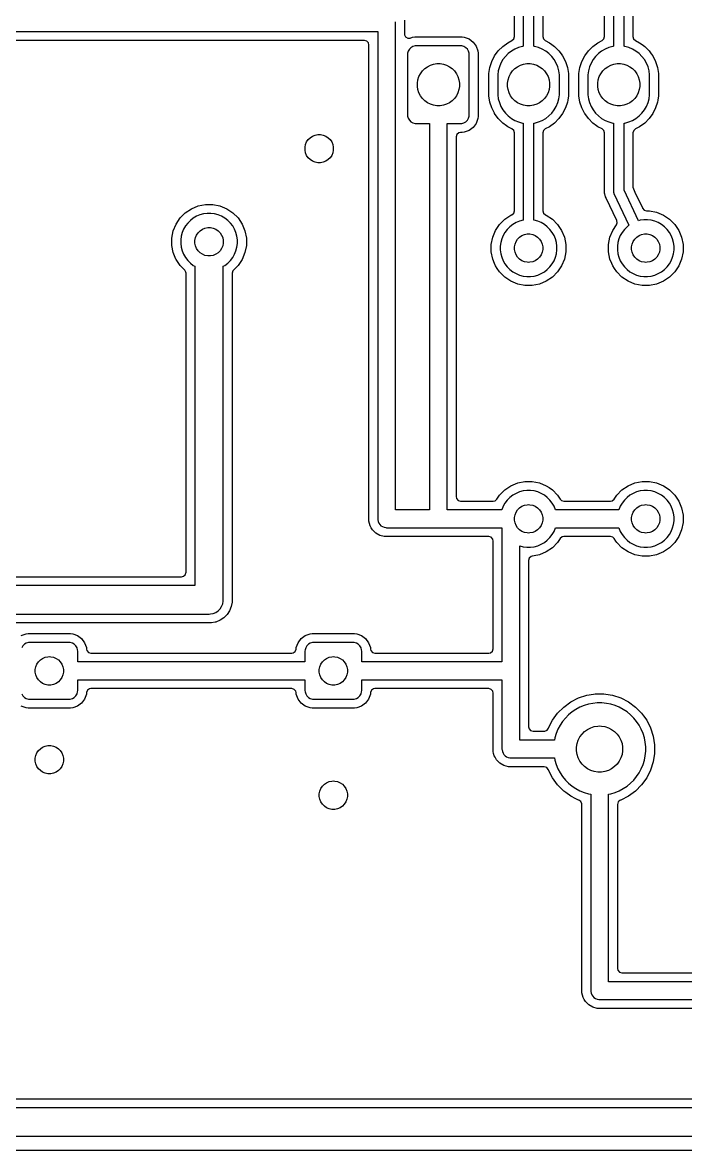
# Model space of a CAD drawing. Header units: millimetres. Extents: x 0 to 90, y 0 to 72.
# Drawn here: x 45.74 to 64.42, y 0 to 31.75 of the extents above; entities that cross this region are included whole.
import ezdxf

# ---------------------------------------------------------------- set-up
doc = ezdxf.new("R2010")
doc.units = ezdxf.units.MM
doc.layers.add('ABLATE', color=1, linetype='CONTINUOUS')

msp = doc.modelspace()

# ---------------------------------------------------------------- linework, layer by layer
at = {"layer": 'ABLATE'}
for points in [[(90, 70), (90, 2), (89.9975, 1.8571), (89.9568, 1.5743), (89.8763, 1.3002), (89.7576, 1.0403), (89.6031, 0.7999), (89.416, 0.584), (89.2001, 0.3969), (88.9597, 0.2424), (88.6998, 0.1237), (88.4257, 0.0432), (88.1429, 0.0025), (88, 0), (2, 0)], [(62.39, 49.85), (62.39, 31.0809), (62.3703, 31.0783), (62.2603, 31.0488), (62.1552, 31.0053), (62.0567, 30.9484), (61.9664, 30.8791), (61.8859, 30.7986), (61.8166, 30.7083), (61.7597, 30.6098), (61.7162, 30.5047), (61.6867, 30.3947), (61.6719, 30.2819), (61.67, 30.225), (61.67, 29.775), (61.6719, 29.7181), (61.6867, 29.6053), (61.7162, 29.4953), (61.7597, 29.3902), (61.8166, 29.2917), (61.8859, 29.2014), (61.9664, 29.1209), (62.0567, 29.0516), (62.1552, 28.9947), (62.2603, 28.9512), (62.3703, 28.9217), (62.39, 28.9191), (62.39, 27), (62.3904, 26.9945), (62.3902, 26.9924), (62.3907, 26.9898), (62.3913, 26.9804), (62.3948, 26.9673), (62.3973, 26.9539), (62.4007, 26.9451), (62.4014, 26.9426), (62.4025, 26.9408), (62.4045, 26.9356), (62.828, 26.0441), (62.7725, 26.0015), (62.6985, 25.9275), (62.6348, 25.8445), (62.5825, 25.7538), (62.5425, 25.6572), (62.5154, 25.5561), (62.5017, 25.4523), (62.5017, 25.3477), (62.5154, 25.2439), (62.5425, 25.1428), (62.5825, 25.0462), (62.6348, 24.9555), (62.6985, 24.8725), (62.7725, 24.7985), (62.8555, 24.7348), (62.9462, 24.6825), (63.0428, 24.6425), (63.1439, 24.6154), (63.2477, 24.6017), (63.3523, 24.6017), (63.4561, 24.6154), (63.5572, 24.6425), (63.6538, 24.6825), (63.7445, 24.7348), (63.8275, 24.7985), (63.9015, 24.8725), (63.9652, 24.9555), (64.0175, 25.0462), (64.0575, 25.1428), (64.0846, 25.2439), (64.0983, 25.3477), (64.0983, 25.4523), (64.0846, 25.5561), (64.0575, 25.6572), (64.0175, 25.7538), (63.9652, 25.8445), (63.9015, 25.9275), (63.8275, 26.0015), (63.7445, 26.0652), (63.6538, 26.1175), (63.5572, 26.1575), (63.4561, 26.1846), (63.3523, 26.1983), (63.2477, 26.1983), (63.1439, 26.1846), (63.0991, 26.1726), (62.69, 27.0338), (62.69, 28.9191), (62.7097, 28.9217), (62.8197, 28.9512), (62.9248, 28.9947), (63.0233, 29.0516), (63.1136, 29.1209), (63.1941, 29.2014), (63.2634, 29.2917), (63.3203, 29.3902), (63.3638, 29.4953), (63.3933, 29.6053), (63.4081, 29.7181), (63.41, 29.775), (63.41, 30.225), (63.4081, 30.2819), (63.3933, 30.3947), (63.3638, 30.5047), (63.3203, 30.6098), (63.2634, 30.7083), (63.1941, 30.7986), (63.1136, 30.8791), (63.0233, 30.9484), (62.9248, 31.0053), (62.8197, 31.0488), (62.7097, 31.0783), (62.69, 31.0809), (62.69, 50)], [(62.9405, 38.4917), (62.9405, 31.3545), (62.9574, 31.292), (63.0082, 31.244), (63.1273, 31.1833), (63.1986, 31.1315), (63.27, 31.0797), (63.3947, 30.955), (63.4542, 30.873), (63.4983, 30.8123), (63.5784, 30.6551), (63.5784, 30.6551), (63.5784, 30.6551), (63.5874, 30.6275), (63.6329, 30.4874), (63.6605, 30.3132), (63.6605, 29.6868), (63.6419, 29.5695), (63.6329, 29.5126), (63.5784, 29.3449), (63.4983, 29.1877), (63.3947, 29.045), (63.27, 28.9203), (63.1273, 28.8167), (63.1273, 28.8167), (63.1273, 28.8167), (63.0082, 28.756), (62.9602, 28.7125), (62.9405, 28.6455), (62.9405, 27.1182), (62.9525, 27.065), (62.9931, 26.9795), (63.2065, 26.5303), (63.2108, 26.5213), (63.2557, 26.4702), (63.3228, 26.4505), (63.4035, 26.4505), (63.4035, 26.4505), (63.6064, 26.4101), (63.6064, 26.4101), (63.6694, 26.384), (63.7976, 26.3309), (63.7976, 26.3309), (63.9697, 26.216), (64.116, 26.0697), (64.116, 26.0697), (64.2309, 25.8976), (64.3101, 25.7064), (64.3505, 25.5035), (64.3505, 25.2965), (64.3101, 25.0936), (64.2309, 24.9024), (64.116, 24.7303), (63.9697, 24.584), (63.7976, 24.4691), (63.6064, 24.3899), (63.4035, 24.3495), (63.4035, 24.3495), (63.1965, 24.3495), (63.1965, 24.3495), (63.1965, 24.3495), (62.9936, 24.3899), (62.8024, 24.4691), (62.6303, 24.584), (62.6303, 24.584), (62.484, 24.7303), (62.4183, 24.8288), (62.3691, 24.9024), (62.3405, 24.9714), (62.2899, 25.0936), (62.2899, 25.0936), (62.2495, 25.2965), (62.2495, 25.5035), (62.2899, 25.7064), (62.2899, 25.7064), (62.3691, 25.8976), (62.4768, 26.0588), (62.4967, 26.1119), (62.4857, 26.1809), (62.1873, 26.8092), (62.1826, 26.818), (62.1668, 26.8454), (62.1668, 26.8454), (62.1668, 26.8454), (62.1668, 26.8454), (62.1655, 26.8502), (62.1577, 26.8713), (62.1556, 26.8758), (62.1556, 26.8758), (62.1523, 26.8936), (62.1499, 26.907), (62.1477, 26.9167), (62.1395, 26.9473), (62.1395, 26.9522), (62.1375, 26.9746), (62.1366, 26.9795), (62.1391, 27.0111), (62.1395, 27.021), (62.1395, 28.6455), (62.1226, 28.708), (62.0718, 28.756), (61.9527, 28.8167), (61.9171, 28.8426), (61.81, 28.9203), (61.6853, 29.045), (61.5817, 29.1877), (61.5781, 29.1947), (61.5016, 29.3449), (61.4471, 29.5126), (61.4195, 29.6868), (61.4195, 30.3132), (61.4471, 30.4874), (61.5016, 30.6551), (61.5817, 30.8123), (61.6853, 30.955), (61.81, 31.0797), (61.9527, 31.1833), (62.0718, 31.244), (62.1198, 31.2875), (62.1395, 31.3545), (62.1395, 49.4755)], [(60.4005, 48.5527), (60.4005, 31.3545), (60.4174, 31.292), (60.4682, 31.244), (60.5873, 31.1833), (60.6586, 31.1315), (60.73, 31.0797), (60.8547, 30.955), (60.9142, 30.873), (60.9583, 30.8123), (61.0384, 30.6551), (61.0384, 30.6551), (61.0384, 30.6551), (61.0474, 30.6275), (61.0929, 30.4874), (61.1205, 30.3132), (61.1205, 29.6868), (61.1019, 29.5695), (61.0929, 29.5126), (61.0384, 29.3449), (60.9583, 29.1877), (60.8547, 29.045), (60.73, 28.9203), (60.5873, 28.8167), (60.5873, 28.8167), (60.5873, 28.8167), (60.4682, 28.756), (60.4202, 28.7125), (60.4005, 28.6455), (60.4005, 26.454), (60.4006, 26.4496), (60.4226, 26.3833), (60.477, 26.3395), (60.4976, 26.3309), (60.4976, 26.3309), (60.4976, 26.3309), (60.6697, 26.216), (60.816, 26.0697), (60.816, 26.0697), (60.9309, 25.8976), (61.0101, 25.7064), (61.0505, 25.5035), (61.0505, 25.2965), (61.0101, 25.0936), (60.9309, 24.9024), (60.816, 24.7303), (60.6697, 24.584), (60.4976, 24.4691), (60.3064, 24.3899), (60.1035, 24.3495), (60.1035, 24.3495), (59.8965, 24.3495), (59.8965, 24.3495), (59.8965, 24.3495), (59.6936, 24.3899), (59.5024, 24.4691), (59.3303, 24.584), (59.3303, 24.584), (59.184, 24.7303), (59.1183, 24.8288), (59.0691, 24.9024), (59.0405, 24.9714), (58.9899, 25.0936), (58.9899, 25.0936), (58.9495, 25.2965), (58.9495, 25.5035), (58.9899, 25.7064), (58.9899, 25.7064), (59.0691, 25.8976), (59.184, 26.0697), (59.3303, 26.216), (59.5024, 26.3309), (59.5024, 26.3309), (59.523, 26.3395), (59.527, 26.3412), (59.5798, 26.387), (59.5995, 26.454), (59.5995, 28.6455), (59.5826, 28.708), (59.5318, 28.756), (59.4127, 28.8167), (59.3771, 28.8426), (59.27, 28.9203), (59.1453, 29.045), (59.0417, 29.1877), (59.0381, 29.1947), (58.9616, 29.3449), (58.9071, 29.5126), (58.8795, 29.6868), (58.8795, 30.3132), (58.9071, 30.4874), (58.9616, 30.6551), (59.0417, 30.8123), (59.1453, 30.955), (59.27, 31.0797), (59.4127, 31.1833), (59.5318, 31.244), (59.5798, 31.2875), (59.5995, 31.3545), (59.5995, 47.9755)], [(59.85, 48.35), (59.85, 31.0809), (59.8303, 31.0783), (59.7203, 31.0488), (59.6152, 31.0053), (59.5167, 30.9484), (59.4264, 30.8791), (59.3459, 30.7986), (59.2766, 30.7083), (59.2197, 30.6098), (59.1762, 30.5047), (59.1467, 30.3947), (59.1319, 30.2819), (59.13, 30.225), (59.13, 29.775), (59.1319, 29.7181), (59.1467, 29.6053), (59.1762, 29.4953), (59.2197, 29.3902), (59.2766, 29.2917), (59.3459, 29.2014), (59.4264, 29.1209), (59.5167, 29.0516), (59.6152, 28.9947), (59.7203, 28.9512), (59.8303, 28.9217), (59.85, 28.9191), (59.85, 26.1854), (59.8439, 26.1846), (59.7428, 26.1575), (59.6462, 26.1175), (59.5555, 26.0652), (59.4725, 26.0015), (59.3985, 25.9275), (59.3348, 25.8445), (59.2825, 25.7538), (59.2425, 25.6572), (59.2154, 25.5561), (59.2017, 25.4523), (59.2017, 25.3477), (59.2154, 25.2439), (59.2425, 25.1428), (59.2825, 25.0462), (59.3348, 24.9555), (59.3985, 24.8725), (59.4725, 24.7985), (59.5555, 24.7348), (59.6462, 24.6825), (59.7428, 24.6425), (59.8439, 24.6154), (59.9477, 24.6017), (60.0523, 24.6017), (60.1561, 24.6154), (60.2572, 24.6425), (60.3538, 24.6825), (60.4445, 24.7348), (60.5275, 24.7985), (60.6015, 24.8725), (60.6652, 24.9555), (60.7175, 25.0462), (60.7575, 25.1428), (60.7846, 25.2439), (60.7983, 25.3477), (60.7983, 25.4523), (60.7846, 25.5561), (60.7575, 25.6572), (60.7175, 25.7538), (60.6652, 25.8445), (60.6015, 25.9275), (60.5275, 26.0015), (60.4445, 26.0652), (60.3538, 26.1175), (60.2572, 26.1575), (60.1561, 26.1846), (60.15, 26.1854), (60.15, 28.9191), (60.1697, 28.9217), (60.2797, 28.9512), (60.3848, 28.9947), (60.4833, 29.0516), (60.5736, 29.1209), (60.6541, 29.2014), (60.7234, 29.2917), (60.7803, 29.3902), (60.8238, 29.4953), (60.8533, 29.6053), (60.8681, 29.7181), (60.87, 29.775), (60.87, 30.225), (60.8681, 30.2819), (60.8533, 30.3947), (60.8238, 30.5047), (60.7803, 30.6098), (60.7234, 30.7083), (60.6541, 30.7986), (60.5736, 30.8791), (60.4833, 30.9484), (60.3848, 31.0053), (60.2797, 31.0488), (60.1697, 31.0783), (60.15, 31.0809), (60.15, 48.5)], [(77.65, 4.75), (62.25, 4.75), (62.25, 10.0259), (62.3159, 10.039), (62.438, 10.076), (62.5558, 10.1248), (62.6683, 10.185), (62.7744, 10.2558), (62.873, 10.3368), (62.9632, 10.427), (63.0442, 10.5256), (63.115, 10.6317), (63.1752, 10.7442), (63.224, 10.862), (63.261, 10.9841), (63.2859, 11.1093), (63.2984, 11.2362), (63.2984, 11.3638), (63.2859, 11.4907), (63.261, 11.6159), (63.224, 11.738), (63.1752, 11.8558), (63.115, 11.9683), (63.0442, 12.0744), (62.9632, 12.173), (62.873, 12.2632), (62.7744, 12.3442), (62.6683, 12.415), (62.5558, 12.4752), (62.438, 12.524), (62.3159, 12.561), (62.1908, 12.5859), (62.0638, 12.5984), (61.9362, 12.5984), (61.8092, 12.5859), (61.6841, 12.561), (61.562, 12.524), (61.4442, 12.4752), (61.3317, 12.415), (61.2256, 12.3442), (61.127, 12.2632), (61.0368, 12.173), (60.9558, 12.0744), (60.885, 11.9683), (60.8248, 11.8558), (60.776, 11.738), (60.739, 11.6159), (60.7259, 11.55), (59.75, 11.55), (59.75, 17.0205), (59.8439, 16.9954), (59.9477, 16.9817), (60.0523, 16.9817), (60.1561, 16.9954), (60.2572, 17.0225), (60.3538, 17.0625), (60.4445, 17.1148), (60.5275, 17.1785), (60.6015, 17.2525), (60.6652, 17.3355), (60.7175, 17.4262), (60.7575, 17.5228), (60.7595, 17.53), (62.5405, 17.53), (62.5425, 17.5228), (62.5825, 17.4262), (62.6348, 17.3355), (62.6985, 17.2525), (62.7725, 17.1785), (62.8555, 17.1148), (62.9462, 17.0625), (63.0428, 17.0225), (63.1439, 16.9954), (63.2477, 16.9817), (63.3523, 16.9817), (63.4561, 16.9954), (63.5572, 17.0225), (63.6538, 17.0625), (63.7445, 17.1148), (63.8275, 17.1785), (63.9015, 17.2525), (63.9652, 17.3355), (64.0175, 17.4262), (64.0575, 17.5228), (64.0846, 17.6239), (64.0983, 17.7277), (64.0983, 17.8323), (64.0846, 17.9361), (64.0575, 18.0372), (64.0175, 18.1338), (63.9652, 18.2245), (63.9015, 18.3075), (63.8275, 18.3815), (63.7445, 18.4452), (63.6538, 18.4975), (63.5572, 18.5375), (63.4561, 18.5646), (63.3523, 18.5783), (63.2477, 18.5783), (63.1439, 18.5646), (63.0428, 18.5375), (62.9462, 18.4975), (62.8555, 18.4452), (62.7725, 18.3815), (62.6985, 18.3075), (62.6348, 18.2245), (62.5825, 18.1338), (62.5425, 18.0372), (62.5405, 18.03), (60.7595, 18.03), (60.7575, 18.0372), (60.7175, 18.1338), (60.6652, 18.2245), (60.6015, 18.3075), (60.5275, 18.3815), (60.4445, 18.4452), (60.3538, 18.4975), (60.2572, 18.5375), (60.1561, 18.5646), (60.0523, 18.5783), (59.9477, 18.5783), (59.8439, 18.5646), (59.7428, 18.5375), (59.6462, 18.4975), (59.5555, 18.4452), (59.4725, 18.3815), (59.3985, 18.3075), (59.3348, 18.2245), (59.2825, 18.1338), (59.2425, 18.0372), (59.2405, 18.03), (57.71, 18.03), (57.71, 28.905), (58.08, 28.905), (58.1191, 28.9081), (58.1793, 28.9256), (58.2332, 28.9575), (58.2775, 29.0018), (58.3094, 29.0557), (58.3269, 29.1159), (58.33, 29.155), (58.33, 30.845), (58.3269, 30.8841), (58.3094, 30.9443), (58.2775, 30.9982), (58.2332, 31.0425), (58.1793, 31.0744), (58.1191, 31.0919), (58.08, 31.095), (56.84, 31.095), (56.8009, 31.0919), (56.7407, 31.0744), (56.6868, 31.0425), (56.6425, 30.9982), (56.6106, 30.9443), (56.5931, 30.8841), (56.59, 30.845), (56.59, 29.155), (56.5931, 29.1159), (56.6106, 29.0557), (56.6425, 29.0018), (56.6868, 28.9575), (56.7407, 28.9256), (56.8009, 28.9081), (56.84, 28.905), (57.21, 28.905), (57.21, 18.03), (56.25, 18.03), (56.25, 31.75), (56.2488, 31.7745)], [(56.5005, 31.8159), (56.5005, 31.4311), (56.5033, 31.4048), (56.5368, 31.3435), (56.5981, 31.31), (56.6678, 31.315), (56.7325, 31.3391), (56.7921, 31.3455), (56.7921, 31.3455), (58.1279, 31.3455), (58.1279, 31.3455), (58.1279, 31.3455), (58.1279, 31.3455), (58.1875, 31.3391), (58.1875, 31.3391), (58.3223, 31.2888), (58.3223, 31.2888), (58.4375, 31.2025), (58.4375, 31.2025), (58.5238, 31.0873), (58.5238, 31.0873), (58.5732, 30.955), (58.5741, 30.9525), (58.5805, 30.8929), (58.5805, 29.1071), (58.5741, 29.0475), (58.5238, 28.9127), (58.4375, 28.7975), (58.3223, 28.7112), (58.1875, 28.6609), (58.1279, 28.6545), (58.1279, 28.6545), (58.0845, 28.6545), (58.033, 28.6433), (57.9802, 28.5975), (57.9605, 28.5305), (57.9605, 18.4045), (57.9717, 18.353), (58.0175, 18.3002), (58.0845, 18.2805), (59.0047, 18.2805), (59.0542, 18.2908), (59.1078, 18.3356), (59.1443, 18.3902), (59.184, 18.4497), (59.3303, 18.596), (59.5024, 18.7109), (59.6936, 18.7901), (59.6936, 18.7901), (59.8965, 18.8305), (59.8965, 18.8305), (60.1035, 18.8305), (60.1035, 18.8305), (60.3064, 18.7901), (60.3064, 18.7901), (60.4976, 18.7109), (60.5776, 18.6575), (60.6697, 18.596), (60.816, 18.4497), (60.816, 18.4497), (60.8922, 18.3356), (60.9282, 18.3002), (60.9953, 18.2805), (62.3047, 18.2805), (62.3542, 18.2908), (62.4078, 18.3356), (62.4443, 18.3902), (62.484, 18.4497), (62.6303, 18.596), (62.8024, 18.7109), (62.9936, 18.7901), (62.9936, 18.7901), (63.1965, 18.8305), (63.1965, 18.8305), (63.4035, 18.8305), (63.4035, 18.8305), (63.6064, 18.7901), (63.6064, 18.7901), (63.7976, 18.7109), (63.8776, 18.6575), (63.9697, 18.596), (64.116, 18.4497), (64.116, 18.4497), (64.2309, 18.2776), (64.3101, 18.0864), (64.3505, 17.8835), (64.3505, 17.6765), (64.3101, 17.4736), (64.2309, 17.2824), (64.116, 17.1103), (63.9697, 16.964), (63.7976, 16.8491), (63.6064, 16.7699), (63.4035, 16.7295), (63.4035, 16.7295), (63.1965, 16.7295), (63.1965, 16.7295), (63.1965, 16.7295), (62.9936, 16.7699), (62.8024, 16.8491), (62.6303, 16.964), (62.6303, 16.964), (62.484, 17.1103), (62.4539, 17.1555), (62.4078, 17.2244), (62.3718, 17.2598), (62.3047, 17.2795), (60.9953, 17.2795), (60.9458, 17.2692), (60.8922, 17.2244), (60.816, 17.1103), (60.6697, 16.964), (60.4976, 16.8491), (60.3064, 16.7699), (60.1592, 16.7406), (60.1003, 16.7289), (60.073, 16.72), (60.0202, 16.6743), (60.0005, 16.6073), (60.0005, 11.9245), (60.0117, 11.873), (60.0575, 11.8202), (60.1245, 11.8005), (60.4422, 11.8005), (60.4564, 11.8013), (60.5207, 11.8285), (60.5602, 11.8862), (60.5631, 11.8952), (60.6739, 12.1126), (60.8173, 12.3101), (60.8173, 12.3101), (60.9899, 12.4827), (60.9899, 12.4827), (61.1874, 12.6261), (61.4048, 12.7369), (61.6369, 12.8123), (61.8276, 12.8425), (61.878, 12.8505), (62.122, 12.8505), (62.1724, 12.8425), (62.3631, 12.8123), (62.3631, 12.8123), (62.3631, 12.8123), (62.5952, 12.7369), (62.8126, 12.6261), (62.8126, 12.6261), (62.8126, 12.6261), (63.0101, 12.4827), (63.0101, 12.4827), (63.1827, 12.3101), (63.1827, 12.3101), (63.2402, 12.2309), (63.3261, 12.1126), (63.4369, 11.8952), (63.5123, 11.6631), (63.5505, 11.422), (63.5505, 11.178), (63.5123, 10.9369), (63.4369, 10.7048), (63.3261, 10.4874), (63.1827, 10.2899), (63.0101, 10.1173), (62.8126, 9.9739), (62.5952, 9.8631), (62.5952, 9.8631), (62.5952, 9.8631), (62.5862, 9.8602), (62.573, 9.855), (62.5202, 9.8093), (62.5005, 9.7422), (62.5005, 5.1245), (62.5117, 5.073), (62.5575, 5.0202), (62.6245, 5.0005), (77.2755, 5.0005)], [(29.5, 31.5), (47, 31.5), (55.75, 31.5), (55.75, 17.78), (55.7512, 17.7555), (55.7608, 17.7074), (55.7795, 17.6622), (55.8067, 17.6214), (55.8414, 17.5867), (55.8822, 17.5595), (55.9274, 17.5408), (55.9755, 17.5312), (56, 17.53), (59.2405, 17.53), (59.2425, 17.5228), (59.25, 17.5046), (59.25, 13.75), (55.3, 13.75), (55.3, 14.05), (55.2969, 14.0891), (55.2794, 14.1493), (55.2475, 14.2032), (55.2032, 14.2475), (55.1493, 14.2794), (55.0891, 14.2969), (55.05, 14.3), (53.95, 14.3), (53.9109, 14.2969), (53.8507, 14.2794), (53.7968, 14.2475), (53.7525, 14.2032), (53.7206, 14.1493), (53.7031, 14.0891), (53.7, 14.05), (53.7, 13.75), (47.3, 13.75), (47.3, 14.05), (47.2969, 14.0891), (47.2794, 14.1493), (47.2475, 14.2032), (47.2032, 14.2475), (47.1493, 14.2794), (47.0891, 14.2969), (47.05, 14.3), (45.95, 14.3), (45.9109, 14.2969), (45.8507, 14.2794), (45.7968, 14.2475), (45.7525, 14.2032), (45.7206, 14.1493)], [(45.7077, 14.4938), (45.8425, 14.5441), (45.9021, 14.5505), (45.9021, 14.5505), (47.0979, 14.5505), (47.0979, 14.5505), (47.0979, 14.5505), (47.0979, 14.5505), (47.1575, 14.5441), (47.1575, 14.5441), (47.2923, 14.4938), (47.2923, 14.4938), (47.4075, 14.4075), (47.4075, 14.4075), (47.4938, 14.2923), (47.4938, 14.2923), (47.5441, 14.1575), (47.5491, 14.1112), (47.5596, 14.073), (47.6053, 14.0202), (47.6724, 14.0005), (53.3276, 14.0005), (53.3668, 14.0068), (53.4242, 14.0467), (53.4509, 14.1112), (53.4559, 14.1575), (53.4559, 14.1575), (53.5062, 14.2923), (53.5062, 14.2923), (53.5925, 14.4075), (53.5925, 14.4075), (53.7077, 14.4938), (53.7077, 14.4938), (53.8425, 14.5441), (53.9021, 14.5505), (53.9021, 14.5505), (55.0979, 14.5505), (55.0979, 14.5505), (55.0979, 14.5505), (55.0979, 14.5505), (55.1575, 14.5441), (55.1575, 14.5441), (55.2923, 14.4938), (55.2923, 14.4938), (55.4075, 14.4075), (55.4075, 14.4075), (55.4938, 14.2923), (55.4938, 14.2923), (55.5441, 14.1575), (55.5491, 14.1112), (55.5596, 14.073), (55.6053, 14.0202), (55.6724, 14.0005), (58.8755, 14.0005), (58.927, 14.0117), (58.9798, 14.0575), (58.9995, 14.1245), (58.9995, 17.1555), (58.9883, 17.207), (58.9425, 17.2598), (58.8755, 17.2795), (57.5259, 17.2795), (57.3941, 17.2795), (56.0659, 17.2795), (55.9341, 17.2795), (55.8068, 17.3136), (55.6927, 17.3795), (55.5995, 17.4727), (55.5666, 17.5298), (55.5336, 17.5868), (55.4995, 17.7141), (55.4995, 31.1255), (55.4883, 31.177), (55.4425, 31.2298), (55.3755, 31.2495), (47.0659, 31.2495), (46.9341, 31.2495), (29.4341, 31.2495)], [(30.1908, 15.1), (51, 15.1), (51.0392, 15.1019), (51.1161, 15.1172), (51.1886, 15.1472), (51.2538, 15.1908), (51.3092, 15.2462), (51.3528, 15.3114), (51.3828, 15.3839), (51.3981, 15.4608), (51.4, 15.5), (51.4, 24.8892), (51.4445, 24.9148), (51.5275, 24.9785), (51.6015, 25.0525), (51.6652, 25.1355), (51.7175, 25.2262), (51.7575, 25.3228), (51.7846, 25.4239), (51.7983, 25.5277), (51.7983, 25.6323), (51.7846, 25.7361), (51.7575, 25.8372), (51.7175, 25.9338), (51.6652, 26.0245), (51.6015, 26.1075), (51.5275, 26.1815), (51.4445, 26.2452), (51.3538, 26.2975), (51.2572, 26.3375), (51.1561, 26.3646), (51.0523, 26.3783), (50.9477, 26.3783), (50.8439, 26.3646), (50.7428, 26.3375), (50.6462, 26.2975), (50.5555, 26.2452), (50.4725, 26.1815), (50.3985, 26.1075), (50.3348, 26.0245), (50.2825, 25.9338), (50.2425, 25.8372), (50.2154, 25.7361), (50.2017, 25.6323), (50.2017, 25.5277), (50.2154, 25.4239), (50.2425, 25.3228), (50.2825, 25.2262), (50.3348, 25.1355), (50.3985, 25.0525), (50.4725, 24.9785), (50.5555, 24.9148), (50.6, 24.8892), (50.6, 15.9), (30.1908, 15.9)], [(30.3865, 16.1505), (50.2255, 16.1505), (50.277, 16.1617), (50.3298, 16.2075), (50.3495, 16.2745), (50.3495, 24.6935), (50.3467, 24.7199), (50.3132, 24.7812), (50.184, 24.9103), (50.0882, 25.0538), (50.0691, 25.0824), (50.0644, 25.0936), (49.9899, 25.2736), (49.9899, 25.2736), (49.9495, 25.4765), (49.9495, 25.6835), (49.9899, 25.8864), (49.9899, 25.8864), (50.0691, 26.0776), (50.184, 26.2497), (50.3303, 26.396), (50.5024, 26.5109), (50.6936, 26.5901), (50.6936, 26.5901), (50.8965, 26.6305), (50.8965, 26.6305), (51.1035, 26.6305), (51.1035, 26.6305), (51.3064, 26.5901), (51.3064, 26.5901), (51.4976, 26.5109), (51.5586, 26.4702), (51.6697, 26.396), (51.816, 26.2497), (51.816, 26.2497), (51.9309, 26.0776), (52.0101, 25.8864), (52.0505, 25.6835), (52.0505, 25.4765), (52.0101, 25.2736), (51.9309, 25.0824), (51.816, 24.9103), (51.816, 24.9103), (51.816, 24.9103), (51.6868, 24.7812), (51.6702, 24.7605), (51.6505, 24.6935), (51.6505, 15.4359), (51.6255, 15.3103), (51.5765, 15.1919), (51.5053, 15.0853), (51.4147, 14.9947), (51.3081, 14.9235), (51.1897, 14.8745), (51.1676, 14.8701), (51.0641, 14.8495), (30.3865, 14.8495)], [(45.7206, 12.8507), (45.7525, 12.7968), (45.7968, 12.7525), (45.8507, 12.7206), (45.9109, 12.7031), (45.95, 12.7), (47.05, 12.7), (47.0891, 12.7031), (47.1493, 12.7206), (47.2032, 12.7525), (47.2475, 12.7968), (47.2794, 12.8507), (47.2969, 12.9109), (47.3, 12.95), (47.3, 13.25), (53.7, 13.25), (53.7, 12.95), (53.7031, 12.9109), (53.7206, 12.8507), (53.7525, 12.7968), (53.7968, 12.7525), (53.8507, 12.7206), (53.9109, 12.7031), (53.95, 12.7), (55.05, 12.7), (55.0891, 12.7031), (55.1493, 12.7206), (55.2032, 12.7525), (55.2475, 12.7968), (55.2794, 12.8507), (55.2969, 12.9109), (55.3, 12.95), (55.3, 13.25), (59.25, 13.25), (59.25, 11.3), (59.2512, 11.2755), (59.2608, 11.2274), (59.2795, 11.1822), (59.3067, 11.1414), (59.3414, 11.1067), (59.3822, 11.0795), (59.4274, 11.0608), (59.4755, 11.0512), (59.5, 11.05), (60.7259, 11.05), (60.739, 10.9841), (60.776, 10.862), (60.8248, 10.7442), (60.885, 10.6317), (60.9558, 10.5256), (61.0368, 10.427), (61.127, 10.3368), (61.2256, 10.2558), (61.3317, 10.185), (61.4442, 10.1248), (61.562, 10.076), (61.6841, 10.039), (61.75, 10.0259), (61.75, 4.5), (61.7512, 4.4755), (61.7608, 4.4274), (61.7795, 4.3822), (61.8067, 4.3414), (61.8414, 4.3067), (61.8822, 4.2795), (61.9274, 4.2608), (61.9755, 4.2512), (62, 4.25), (77.9, 4.25)], [(77.9659, 3.9995), (61.9341, 3.9995), (61.9341, 3.9995), (61.8068, 4.0336), (61.6927, 4.0995), (61.5995, 4.1927), (61.5666, 4.2498), (61.5336, 4.3068), (61.4995, 4.4341), (61.4995, 9.7422), (61.4987, 9.7564), (61.4715, 9.8207), (61.4138, 9.8602), (61.4048, 9.8631), (61.3293, 9.9016), (61.1874, 9.9739), (61.0489, 10.0745), (60.9899, 10.1173), (60.9899, 10.1173), (60.8173, 10.2899), (60.8173, 10.2899), (60.6739, 10.4874), (60.6726, 10.4899), (60.5631, 10.7048), (60.5602, 10.7138), (60.555, 10.727), (60.5093, 10.7798), (60.4422, 10.7995), (59.5659, 10.7995), (59.4341, 10.7995), (59.3068, 10.8336), (59.1927, 10.8995), (59.0995, 10.9927), (59.0551, 11.0695), (59.0336, 11.1068), (59.0145, 11.178), (58.9995, 11.2341), (58.9995, 12.8755), (58.9883, 12.927), (58.9425, 12.9798), (58.8755, 12.9995), (55.6724, 12.9995), (55.6332, 12.9932), (55.5758, 12.9533), (55.5491, 12.8888), (55.5441, 12.8425), (55.4938, 12.7077), (55.4075, 12.5925), (55.2923, 12.5062), (55.1575, 12.4559), (55.0979, 12.4495), (53.9021, 12.4495), (53.8494, 12.4552), (53.8425, 12.4559), (53.8425, 12.4559), (53.7077, 12.5062), (53.7077, 12.5062), (53.5925, 12.5925), (53.5925, 12.5925), (53.5062, 12.7077), (53.5062, 12.7077), (53.4559, 12.8425), (53.4509, 12.8888), (53.4404, 12.927), (53.3947, 12.9798), (53.3276, 12.9995), (47.6724, 12.9995), (47.6332, 12.9932), (47.5758, 12.9533), (47.5491, 12.8888), (47.5441, 12.8425), (47.4938, 12.7077), (47.4075, 12.5925), (47.2923, 12.5062), (47.1575, 12.4559), (47.0979, 12.4495), (45.9021, 12.4495), (45.8494, 12.4552), (45.8425, 12.4559), (45.8425, 12.4559), (45.7077, 12.5062)], [(30.2745, 1.4505), (83.0255, 1.4505)], [(83.4, 1.2), (29.9, 1.2)], [(29.5, 0.4), (83.8, 0.4)]]:
    msp.add_lwpolyline(points, dxfattribs=at)
for points in [[(57.5067, 30.5932), (57.5989, 30.5786), (57.6877, 30.5497), (57.7709, 30.5073), (57.8464, 30.4524), (57.9124, 30.3864), (57.9673, 30.3109), (58.0097, 30.2277), (58.0386, 30.1389), (58.0532, 30.0467), (58.0532, 29.9533), (58.0386, 29.8611), (58.0097, 29.7723), (57.9673, 29.6891), (57.9124, 29.6136), (57.8464, 29.5476), (57.7709, 29.4927), (57.6877, 29.4503), (57.5989, 29.4214), (57.5067, 29.4068), (57.46, 29.405), (57.4133, 29.4068), (57.3211, 29.4214), (57.2323, 29.4503), (57.1491, 29.4927), (57.0736, 29.5476), (57.0076, 29.6136), (56.9527, 29.6891), (56.9103, 29.7723), (56.8814, 29.8611), (56.8668, 29.9533), (56.8668, 30.0467), (56.8814, 30.1389), (56.9103, 30.2277), (56.9527, 30.3109), (57.0076, 30.3864), (57.0736, 30.4524), (57.1491, 30.5073), (57.2323, 30.5497), (57.3211, 30.5786), (57.4133, 30.5932), (57.46, 30.595)], [(60.0467, 30.5932), (60.1389, 30.5786), (60.2277, 30.5497), (60.3109, 30.5073), (60.3864, 30.4524), (60.4524, 30.3864), (60.5073, 30.3109), (60.5497, 30.2277), (60.5786, 30.1389), (60.5932, 30.0467), (60.5932, 29.9533), (60.5786, 29.8611), (60.5497, 29.7723), (60.5073, 29.6891), (60.4524, 29.6136), (60.3864, 29.5476), (60.3109, 29.4927), (60.2277, 29.4503), (60.1389, 29.4214), (60.0467, 29.4068), (60, 29.405), (59.9533, 29.4068), (59.8611, 29.4214), (59.7723, 29.4503), (59.6891, 29.4927), (59.6136, 29.5476), (59.5476, 29.6136), (59.4927, 29.6891), (59.4503, 29.7723), (59.4214, 29.8611), (59.4068, 29.9533), (59.4068, 30.0467), (59.4214, 30.1389), (59.4503, 30.2277), (59.4927, 30.3109), (59.5476, 30.3864), (59.6136, 30.4524), (59.6891, 30.5073), (59.7723, 30.5497), (59.8611, 30.5786), (59.9533, 30.5932), (60, 30.595)], [(62.5867, 30.5932), (62.6789, 30.5786), (62.7677, 30.5497), (62.8509, 30.5073), (62.9264, 30.4524), (62.9924, 30.3864), (63.0473, 30.3109), (63.0897, 30.2277), (63.1186, 30.1389), (63.1332, 30.0467), (63.1332, 29.9533), (63.1186, 29.8611), (63.0897, 29.7723), (63.0473, 29.6891), (62.9924, 29.6136), (62.9264, 29.5476), (62.8509, 29.4927), (62.7677, 29.4503), (62.6789, 29.4214), (62.5867, 29.4068), (62.54, 29.405), (62.4933, 29.4068), (62.4011, 29.4214), (62.3123, 29.4503), (62.2291, 29.4927), (62.1536, 29.5476), (62.0876, 29.6136), (62.0327, 29.6891), (61.9903, 29.7723), (61.9614, 29.8611), (61.9468, 29.9533), (61.9468, 30.0467), (61.9614, 30.1389), (61.9903, 30.2277), (62.0327, 30.3109), (62.0876, 30.3864), (62.1536, 30.4524), (62.2291, 30.5073), (62.3123, 30.5497), (62.4011, 30.5786), (62.4933, 30.5932), (62.54, 30.595)], [(54.1392, 28.5981), (54.2161, 28.5828), (54.2886, 28.5528), (54.3538, 28.5092), (54.4092, 28.4538), (54.4528, 28.3886), (54.4828, 28.3161), (54.4981, 28.2392), (54.4981, 28.1608), (54.4828, 28.0839), (54.4528, 28.0114), (54.4092, 27.9462), (54.3538, 27.8908), (54.2886, 27.8472), (54.2161, 27.8172), (54.1392, 27.8019), (54.1, 27.8), (54.0608, 27.8019), (53.9839, 27.8172), (53.9114, 27.8472), (53.8462, 27.8908), (53.7908, 27.9462), (53.7472, 28.0114), (53.7172, 28.0839), (53.7019, 28.1608), (53.7019, 28.2392), (53.7172, 28.3161), (53.7472, 28.3886), (53.7908, 28.4538), (53.8462, 28.5092), (53.9114, 28.5528), (53.9839, 28.5828), (54.0608, 28.5981), (54.1, 28.6)], [(51.0392, 25.9781), (51.1161, 25.9628), (51.1886, 25.9328), (51.2538, 25.8892), (51.3092, 25.8338), (51.3528, 25.7686), (51.3828, 25.6961), (51.3981, 25.6192), (51.3981, 25.5408), (51.3828, 25.4639), (51.3528, 25.3914), (51.3092, 25.3262), (51.2538, 25.2708), (51.1886, 25.2272), (51.1161, 25.1972), (51.0392, 25.1819), (51, 25.18), (50.9608, 25.1819), (50.8839, 25.1972), (50.8114, 25.2272), (50.7462, 25.2708), (50.6908, 25.3262), (50.6472, 25.3914), (50.6172, 25.4639), (50.6019, 25.5408), (50.6019, 25.6192), (50.6172, 25.6961), (50.6472, 25.7686), (50.6908, 25.8338), (50.7462, 25.8892), (50.8114, 25.9328), (50.8839, 25.9628), (50.9608, 25.9781), (51, 25.98)], [(60.0392, 25.7981), (60.1161, 25.7828), (60.1886, 25.7528), (60.2538, 25.7092), (60.3092, 25.6538), (60.3528, 25.5886), (60.3828, 25.5161), (60.3981, 25.4392), (60.3981, 25.3608), (60.3828, 25.2839), (60.3528, 25.2114), (60.3092, 25.1462), (60.2538, 25.0908), (60.1886, 25.0472), (60.1161, 25.0172), (60.0392, 25.0019), (60, 25), (59.9608, 25.0019), (59.8839, 25.0172), (59.8114, 25.0472), (59.7462, 25.0908), (59.6908, 25.1462), (59.6472, 25.2114), (59.6172, 25.2839), (59.6019, 25.3608), (59.6019, 25.4392), (59.6172, 25.5161), (59.6472, 25.5886), (59.6908, 25.6538), (59.7462, 25.7092), (59.8114, 25.7528), (59.8839, 25.7828), (59.9608, 25.7981), (60, 25.8)], [(63.3392, 25.7981), (63.4161, 25.7828), (63.4886, 25.7528), (63.5538, 25.7092), (63.6092, 25.6538), (63.6528, 25.5886), (63.6828, 25.5161), (63.6981, 25.4392), (63.6981, 25.3608), (63.6828, 25.2839), (63.6528, 25.2114), (63.6092, 25.1462), (63.5538, 25.0908), (63.4886, 25.0472), (63.4161, 25.0172), (63.3392, 25.0019), (63.3, 25), (63.2608, 25.0019), (63.1839, 25.0172), (63.1114, 25.0472), (63.0462, 25.0908), (62.9908, 25.1462), (62.9472, 25.2114), (62.9172, 25.2839), (62.9019, 25.3608), (62.9019, 25.4392), (62.9172, 25.5161), (62.9472, 25.5886), (62.9908, 25.6538), (63.0462, 25.7092), (63.1114, 25.7528), (63.1839, 25.7828), (63.2608, 25.7981), (63.3, 25.8)], [(60.0392, 18.1781), (60.1161, 18.1628), (60.1886, 18.1328), (60.2538, 18.0892), (60.3092, 18.0338), (60.3528, 17.9686), (60.3828, 17.8961), (60.3981, 17.8192), (60.3981, 17.7408), (60.3828, 17.6639), (60.3528, 17.5914), (60.3092, 17.5262), (60.2538, 17.4708), (60.1886, 17.4272), (60.1161, 17.3972), (60.0392, 17.3819), (60, 17.38), (59.9608, 17.3819), (59.8839, 17.3972), (59.8114, 17.4272), (59.7462, 17.4708), (59.6908, 17.5262), (59.6472, 17.5914), (59.6172, 17.6639), (59.6019, 17.7408), (59.6019, 17.8192), (59.6172, 17.8961), (59.6472, 17.9686), (59.6908, 18.0338), (59.7462, 18.0892), (59.8114, 18.1328), (59.8839, 18.1628), (59.9608, 18.1781), (60, 18.18)], [(63.3392, 18.1781), (63.4161, 18.1628), (63.4886, 18.1328), (63.5538, 18.0892), (63.6092, 18.0338), (63.6528, 17.9686), (63.6828, 17.8961), (63.6981, 17.8192), (63.6981, 17.7408), (63.6828, 17.6639), (63.6528, 17.5914), (63.6092, 17.5262), (63.5538, 17.4708), (63.4886, 17.4272), (63.4161, 17.3972), (63.3392, 17.3819), (63.3, 17.38), (63.2608, 17.3819), (63.1839, 17.3972), (63.1114, 17.4272), (63.0462, 17.4708), (62.9908, 17.5262), (62.9472, 17.5914), (62.9172, 17.6639), (62.9019, 17.7408), (62.9019, 17.8192), (62.9172, 17.8961), (62.9472, 17.9686), (62.9908, 18.0338), (63.0462, 18.0892), (63.1114, 18.1328), (63.1839, 18.1628), (63.2608, 18.1781), (63.3, 18.18)], [(46.5392, 13.8981), (46.6161, 13.8828), (46.6886, 13.8528), (46.7538, 13.8092), (46.8092, 13.7538), (46.8528, 13.6886), (46.8828, 13.6161), (46.8981, 13.5392), (46.8981, 13.4608), (46.8828, 13.3839), (46.8528, 13.3114), (46.8092, 13.2462), (46.7538, 13.1908), (46.6886, 13.1472), (46.6161, 13.1172), (46.5392, 13.1019), (46.5, 13.1), (46.4608, 13.1019), (46.3839, 13.1172), (46.3114, 13.1472), (46.2462, 13.1908), (46.1908, 13.2462), (46.1472, 13.3114), (46.1172, 13.3839), (46.1019, 13.4608), (46.1019, 13.5392), (46.1172, 13.6161), (46.1472, 13.6886), (46.1908, 13.7538), (46.2462, 13.8092), (46.3114, 13.8528), (46.3839, 13.8828), (46.4608, 13.8981), (46.5, 13.9)], [(54.5392, 13.8981), (54.6161, 13.8828), (54.6886, 13.8528), (54.7538, 13.8092), (54.8092, 13.7538), (54.8528, 13.6886), (54.8828, 13.6161), (54.8981, 13.5392), (54.8981, 13.4608), (54.8828, 13.3839), (54.8528, 13.3114), (54.8092, 13.2462), (54.7538, 13.1908), (54.6886, 13.1472), (54.6161, 13.1172), (54.5392, 13.1019), (54.5, 13.1), (54.4608, 13.1019), (54.3839, 13.1172), (54.3114, 13.1472), (54.2462, 13.1908), (54.1908, 13.2462), (54.1472, 13.3114), (54.1172, 13.3839), (54.1019, 13.4608), (54.1019, 13.5392), (54.1172, 13.6161), (54.1472, 13.6886), (54.1908, 13.7538), (54.2462, 13.8092), (54.3114, 13.8528), (54.3839, 13.8828), (54.4608, 13.8981), (54.5, 13.9)], [(62.051, 11.948), (62.1517, 11.932), (62.2487, 11.9005), (62.3396, 11.8542), (62.4221, 11.7943), (62.4943, 11.7221), (62.5542, 11.6396), (62.6005, 11.5487), (62.632, 11.4517), (62.648, 11.351), (62.648, 11.249), (62.632, 11.1483), (62.6005, 11.0513), (62.5542, 10.9604), (62.4943, 10.8779), (62.4221, 10.8057), (62.3396, 10.7458), (62.2487, 10.6995), (62.1517, 10.668), (62.051, 10.652), (62, 10.65), (61.949, 10.652), (61.8483, 10.668), (61.7513, 10.6995), (61.6604, 10.7458), (61.5779, 10.8057), (61.5057, 10.8779), (61.4458, 10.9604), (61.3995, 11.0513), (61.368, 11.1483), (61.352, 11.249), (61.352, 11.351), (61.368, 11.4517), (61.3995, 11.5487), (61.4458, 11.6396), (61.5057, 11.7221), (61.5779, 11.7943), (61.6604, 11.8542), (61.7513, 11.9005), (61.8483, 11.932), (61.949, 11.948), (62, 11.95)], [(46.5392, 11.3981), (46.6161, 11.3828), (46.6886, 11.3528), (46.7538, 11.3092), (46.8092, 11.2538), (46.8528, 11.1886), (46.8828, 11.1161), (46.8981, 11.0392), (46.8981, 10.9608), (46.8828, 10.8839), (46.8528, 10.8114), (46.8092, 10.7462), (46.7538, 10.6908), (46.6886, 10.6472), (46.6161, 10.6172), (46.5392, 10.6019), (46.5, 10.6), (46.4608, 10.6019), (46.3839, 10.6172), (46.3114, 10.6472), (46.2462, 10.6908), (46.1908, 10.7462), (46.1472, 10.8114), (46.1172, 10.8839), (46.1019, 10.9608), (46.1019, 11.0392), (46.1172, 11.1161), (46.1472, 11.1886), (46.1908, 11.2538), (46.2462, 11.3092), (46.3114, 11.3528), (46.3839, 11.3828), (46.4608, 11.3981), (46.5, 11.4)], [(54.5392, 10.3981), (54.6161, 10.3828), (54.6886, 10.3528), (54.7538, 10.3092), (54.8092, 10.2538), (54.8528, 10.1886), (54.8828, 10.1161), (54.8981, 10.0392), (54.8981, 9.9608), (54.8828, 9.8839), (54.8528, 9.8114), (54.8092, 9.7462), (54.7538, 9.6908), (54.6886, 9.6472), (54.6161, 9.6172), (54.5392, 9.6019), (54.5, 9.6), (54.4608, 9.6019), (54.3839, 9.6172), (54.3114, 9.6472), (54.2462, 9.6908), (54.1908, 9.7462), (54.1472, 9.8114), (54.1172, 9.8839), (54.1019, 9.9608), (54.1019, 10.0392), (54.1172, 10.1161), (54.1472, 10.1886), (54.1908, 10.2538), (54.2462, 10.3092), (54.3114, 10.3528), (54.3839, 10.3828), (54.4608, 10.3981), (54.5, 10.4)]]:
    msp.add_lwpolyline(points, close=True, dxfattribs=at)

doc.saveas('drawing.dxf')
